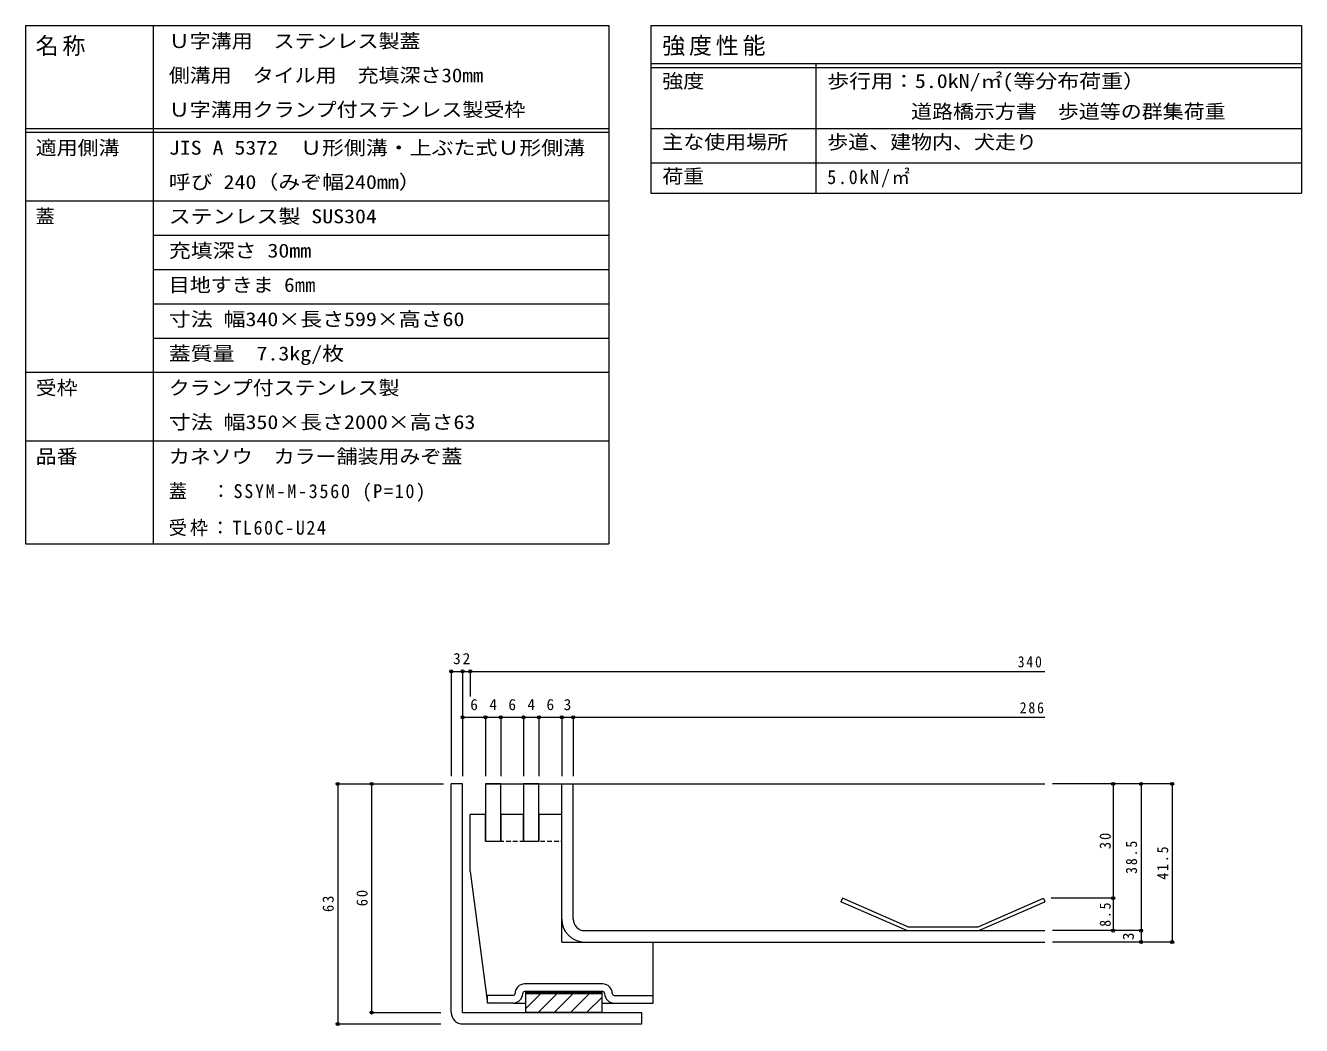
# Model space of a CAD drawing. Units: millimetres on the paper, enlarged 3 times, with parts at other scales. Extents: x -1263 to 1183, y -892 to 794.
# Drawn here: x 178 to 1183, y 7 to 794 of the extents above; entities that cross this region are included whole.
import ezdxf
from ezdxf.enums import TextEntityAlignment as Align

# ---------------------------------------------------------------- set-up
doc = ezdxf.new("R2010")
doc.units = ezdxf.units.MM
doc.header["$LTSCALE"] = 3
doc.header["$PDMODE"] = 32
doc.header["$PDSIZE"] = 2.4
doc.linetypes.add('DASHED1', pattern=[1.8, 1.2, -0.6])
for name, color, linetype, lineweight in [('F-1_F-1ﾚｲﾔ', 2, 'Continuous', 18), ('F-2_F-2ﾚｲﾔ', 3, 'Continuous', 18), ('F-3_F-3ﾚｲﾔ', 4, 'Continuous', 18), ('F-4_F-4ﾚｲﾔ', 7, 'Continuous', 18), ('F-A_F-Aﾚｲﾔ', 6, 'Continuous', 9), ('F-F_F-Fﾚｲﾔ', 3, 'Continuous', 18)]:
    doc.layers.add(name, color=color, linetype=linetype, lineweight=lineweight)
doc.styles.add('ＭＳ ゴシック', font='')
doc.styles.get('ＭＳ ゴシック').set_extended_font_data('MS Gothic')

msp = doc.modelspace()

# ---------------------------------------------------------------- linework, layer by layer
at = {"layer": 'F-1_F-1ﾚｲﾔ'}
for p, q in [((513.367, 16.963), (513.367, 196.963)), ((522.367, 16.963), (663.367, 16.963))]:
    msp.add_line(p, q, dxfattribs=at)
for points in [[(522.367, 16.963), (522.367, 196.963), (513.367, 196.963)], [(522.367, 7.963), (663.367, 7.963), (663.367, 16.963)]]:
    msp.add_lwpolyline(points, dxfattribs=at)
msp.add_arc((522.367, 16.963), 9, 180, 270, dxfattribs=at)
at = {"layer": 'F-2_F-2ﾚｲﾔ'}
for p, q in [((540.367, 196.963), (980.65, 196.963)), ((600.367, 172.963), (600.367, 196.963)), ((609.367, 90.463), (609.367, 196.963)), ((872.068, 81.463), (820.136, 104.216)), ((928.717, 81.463), (980.65, 104.216)), ((618.367, 81.463), (980.65, 81.463)), ((872.697, 84.463), (928.089, 84.463)), ((618.367, 72.463), (980.65, 72.463))]:
    msp.add_line(p, q, dxfattribs=at)
at = {"layer": 'F-2_F-2ﾚｲﾔ', "linetype": 'DASHED1'}
for p, q in [((600.367, 90.463), (600.367, 172.963)), ((540.367, 151.963), (600.367, 151.963))]:
    msp.add_line(p, q, dxfattribs=at)
at = {"layer": 'F-2_F-2ﾚｲﾔ'}
for points in [[(872.697, 84.463), (821.34, 106.963), (820.136, 104.216)], [(928.089, 84.463), (979.446, 106.963), (980.65, 104.216)]]:
    msp.add_lwpolyline(points, dxfattribs=at)
for radius in [18, 9]:
    msp.add_arc((618.367, 90.463), radius, 180, 270, dxfattribs=at)
at = {"layer": 'F-3_F-3ﾚｲﾔ'}
for p, q in [((528.367, 127.963), (528.367, 172.963)), ((540.367, 172.963), (528.367, 172.963)), ((540.367, 151.963), (540.367, 172.963)), ((570.367, 151.963), (570.367, 172.963)), ((582.367, 172.963), (582.367, 151.963)), ((588.367, 172.963), (582.367, 172.963)), ((600.367, 172.963), (588.367, 172.963)), ((600.367, 72.463), (600.367, 172.963)), ((540.367, 151.963), (552.367, 151.963)), ((570.367, 151.963), (582.367, 151.963)), ((528.367, 127.963), (541.867, 24.463)), ((600.367, 72.463), (672.367, 72.463)), ((672.367, 24.463), (672.367, 72.463)), ((562.117, 30.463), (541.867, 30.463)), ((541.867, 24.463), (541.867, 30.463)), ((632.617, 39.463), (571.117, 39.463)), ((632.617, 33.463), (571.117, 33.463)), ((571.867, 33.463), (571.867, 16.963)), ((571.867, 33.163), (631.867, 33.163)), ((571.867, 32.863), (631.867, 32.863)), ((571.867, 32.563), (631.867, 32.563)), ((571.867, 32.263), (631.867, 32.263)), ((571.867, 31.963), (631.867, 31.963)), ((583.997, 31.963), (571.867, 19.833)), ((596.725, 31.963), (581.725, 16.963)), ((609.453, 31.963), (594.453, 16.963)), ((622.181, 31.963), (607.181, 16.963)), ((631.867, 33.463), (631.867, 16.963)), ((641.617, 30.463), (672.367, 30.463)), ((562.117, 24.463), (541.867, 24.463)), ((562.117, 24.463), (571.867, 24.463)), ((631.867, 28.922), (619.909, 16.963)), ((631.867, 24.463), (672.367, 24.463)), ((631.867, 16.963), (571.867, 16.963))]:
    msp.add_line(p, q, dxfattribs=at)
msp.add_lwpolyline([(570.367, 172.963), (552.367, 172.963), (552.367, 151.963)], dxfattribs=at)
for centre, radius, start, end in [((562.117, 31.963), 7.5, 270, 0), ((562.117, 31.963), 1.5, 270, 0), ((571.117, 31.963), 7.5, 90, 180), ((571.117, 31.963), 1.5, 90, 180), ((632.617, 31.963), 7.5, 0, 90), ((632.617, 31.963), 1.5, 0, 90), ((641.617, 31.963), 7.5, 180, 270), ((641.617, 31.963), 1.5, 180, 270)]:
    msp.add_arc(centre, radius, start, end, dxfattribs=at)
at = {"layer": 'F-4_F-4ﾚｲﾔ'}
for p, q in [((513.367, 286.46), (513.367, 202.963)), ((513.367, 285.56), (522.367, 285.56)), ((522.367, 286.46), (522.367, 202.963)), ((522.367, 285.56), (528.367, 285.56)), ((528.367, 286.46), (528.367, 265.653)), ((528.367, 285.56), (980.65, 285.56)), ((522.367, 249.362), (540.367, 249.362)), ((540.367, 250.262), (540.367, 202.963)), ((540.367, 249.362), (552.367, 249.362)), ((552.367, 250.262), (552.367, 202.963)), ((552.367, 249.362), (570.367, 249.362)), ((570.367, 250.262), (570.367, 202.963)), ((570.367, 249.362), (582.367, 249.362)), ((582.367, 250.262), (582.367, 202.963)), ((582.367, 249.362), (600.367, 249.362)), ((600.367, 250.262), (600.367, 202.963)), ((600.367, 249.362), (609.367, 249.362)), ((609.367, 250.262), (609.367, 202.963)), ((609.367, 249.362), (980.65, 249.362)), ((423.106, 196.963), (507.367, 196.963)), ((424.006, 196.963), (424.006, 7.963)), ((450.676, 196.963), (450.676, 16.963)), ((1081.686, 196.963), (986.65, 196.963)), ((1034.358, 196.963), (1034.358, 106.963)), ((1056.254, 196.963), (1056.254, 81.463)), ((1080.786, 196.963), (1080.786, 72.463)), ((1035.258, 106.963), (985.446, 106.963)), ((1034.358, 106.963), (1034.358, 81.463)), ((1057.154, 81.463), (986.65, 81.463)), ((1056.254, 81.463), (1056.254, 72.463)), ((1081.686, 72.463), (986.65, 72.463)), ((449.776, 16.963), (505.133, 16.963)), ((423.106, 7.963), (505.133, 7.963))]:
    msp.add_line(p, q, dxfattribs=at)
for p in [(513.367, 285.56), (522.367, 285.56), (528.367, 285.56), (522.367, 249.362), (540.367, 249.362), (552.367, 249.362), (570.367, 249.362), (582.367, 249.362), (600.367, 249.362), (609.367, 249.362), (424.006, 196.963), (450.676, 196.963), (1034.358, 196.963), (1056.254, 196.963), (1080.786, 196.963), (1034.358, 106.963), (1034.358, 81.463), (1056.254, 81.463), (1056.254, 72.463), (1080.786, 72.463), (450.676, 16.963), (424.006, 7.963)]:
    msp.add_point(p, dxfattribs=at)
at = {"layer": 'F-A_F-Aﾚｲﾔ'}
for p, q in [((552.367, 196.963), (540.367, 196.963)), ((540.367, 196.963), (540.367, 151.963)), ((552.367, 151.963), (552.367, 196.963)), ((570.367, 196.963), (570.367, 151.963)), ((540.367, 151.963), (552.367, 151.963)), ((570.367, 151.963), (582.367, 151.963))]:
    msp.add_line(p, q, dxfattribs=at)
msp.add_lwpolyline([(582.367, 151.963), (582.367, 196.963), (570.367, 196.963)], dxfattribs=at)
at = {"layer": 'F-F_F-Fﾚｲﾔ', "color": 7}
for p, q in [((178.33, 793.968), (637.31, 793.968)), ((178.33, 793.968), (178.33, 385.968)), ((278.703, 793.968), (278.703, 385.968)), ((637.31, 793.968), (637.31, 385.968)), ((670.463, 793.968), (1182.55, 793.968)), ((670.463, 793.968), (670.463, 661.968)), ((1182.55, 793.968), (1182.55, 661.968)), ((670.463, 763.968), (1182.55, 763.968)), ((800.286, 763.968), (800.286, 661.968)), ((670.463, 760.968), (1182.55, 760.968)), ((178.33, 712.968), (637.31, 712.968)), ((178.33, 709.968), (637.31, 709.968)), ((670.463, 712.968), (1182.55, 712.968)), ((670.463, 685.968), (1182.55, 685.968)), ((178.33, 655.968), (637.31, 655.968)), ((670.463, 661.968), (1182.55, 661.968)), ((278.703, 628.968), (637.31, 628.968)), ((278.703, 601.968), (637.31, 601.968)), ((278.703, 574.968), (637.31, 574.968)), ((278.703, 547.968), (637.31, 547.968)), ((178.33, 520.968), (637.31, 520.968)), ((178.33, 466.968), (637.31, 466.968)), ((178.33, 385.968), (637.31, 385.968))]:
    msp.add_line(p, q, dxfattribs=at)

# ---------------------------------------------------------------- texts
at = {"layer": 'F-4_F-4ﾚｲﾔ', "color": 2, "style": 'ＭＳ ゴシック'}
for s, p in [('3', (514.867, 288.56)), ('2', (522.367, 288.56)), ('6', (528.367, 252.362)), ('4', (543.367, 252.362)), ('6', (558.367, 252.362)), ('4', (573.367, 252.362)), ('6', (588.367, 252.362)), ('3', (601.867, 252.362))]:
    msp.add_text(s, height=8.798, dxfattribs=at).set_placement(p, align=Align.BOTTOM_LEFT)
msp.add_text('3', height=8.798, rotation=90, dxfattribs=at).set_placement((1053.254, 73.963), align=Align.BOTTOM_LEFT)
at = {"layer": 'F-4_F-4ﾚｲﾔ', "color": 2, "char_height": 8.798, "attachment_point": 7, "style": 'ＭＳ ゴシック'}
for s, insert in [('\\T1.27;\\W0.9;340', (959.174, 288.56)), ('\\T1.27;\\W0.9;286', (960.788, 252.362))]:
    msp.add_mtext(s, dxfattribs=dict(at, insert=insert))
at = {"layer": 'F-4_F-4ﾚｲﾔ', "color": 2, "char_height": 8.798, "attachment_point": 7, "rotation": 90, "style": 'ＭＳ ゴシック'}
for s, insert in [('\\T1.27;\\W0.95;30', (1032.558, 145.588)), ('\\T1.28;\\W0.9;38.5', (1053.254, 126.088)), ('\\T1.28;\\W0.9;41.5', (1077.786, 121.588)), ('\\T1.27;\\W0.95;60', (447.676, 100.588)), ('\\T1.27;\\W0.95;63', (421.006, 96.088)), ('\\T1.27;\\W0.9;8.5', (1032.558, 84.463))]:
    msp.add_mtext(s, dxfattribs=dict(at, insert=insert))
at = {"layer": 'F-F_F-Fﾚｲﾔ', "style": 'ＭＳ ゴシック'}
for s, width, p in [('Ｕ字溝用\u3000ステンレス製蓋', 1.1, (291.104, 772.968)), ('側溝用\u3000タイル用\u3000充填深さ30mm', 1.1, (291.104, 745.968)), ('強度', 1.1, (679.463, 741.468)), ('歩行用：5.0kN/㎡(等分布荷重）', 1.15, (809.286, 741.468)), ('Ｕ字溝用クランプ付ステンレス製受枠', 1.1, (291.104, 718.968)), ('\u3000 \u3000 \u3000道路橋示方書\u3000歩道等の群集荷重', 1.1, (809.286, 717.468)), ('適用側溝', 1.1, (186.316, 688.968)), ('JIS A 5372\u3000Ｕ形側溝・上ぶた式Ｕ形側溝', 1.15, (291.104, 688.968)), ('主な使用場所', 1.1, (679.463, 693.468)), ('歩道、建物内、犬走り', 1.1, (809.286, 693.468)), ('呼び 240（みぞ幅240mm）', 1.15, (291.104, 661.968)), ('荷重', 1.1, (679.463, 666.468)), ('ステンレス製 SUS304', 1.15, (291.104, 634.968)), ('充填深さ 30mm', 1.15, (291.104, 607.968)), ('目地すきま 6㎜', 1.1, (291.104, 580.968)), ('寸法 幅340×長さ599×高さ60', 1.15, (291.104, 553.968)), ('蓋質量\u30007.3kg/枚', 1.15, (291.104, 526.968)), ('受枠', 1.1, (186.316, 499.968)), ('クランプ付ステンレス製', 1.1, (291.104, 499.968)), ('寸法 幅350×長さ2000×高さ63', 1.15, (291.104, 472.968)), ('品番', 1.1, (186.316, 445.968)), ('カネソウ\u3000カラー舗装用みぞ蓋', 1.1, (291.104, 445.968))]:
    msp.add_text(s, height=11, dxfattribs=dict(at, width=width)).set_placement(p, align=Align.BOTTOM_LEFT)
msp.add_text('蓋', height=11, dxfattribs=at).set_placement((186.316, 634.968), align=Align.BOTTOM_LEFT)
at = {"layer": 'F-F_F-Fﾚｲﾔ', "attachment_point": 7, "style": 'ＭＳ ゴシック'}
for s, insert, char_height in [('\\T1.17;名称', (186.316, 769.968), 13.2), ('\\T1.17;強度性能', (679.463, 769.968), 13.2), ('\\T1.19;\\W0.95;5.0kN/㎡', (809.286, 666.468), 11), ('\\T1.19;\\W0.95;蓋\u3000：SSYM-M-3560\\~(P=10)', (291.104, 418.968), 11), ('\\T1.17;\\W0.95;受枠：TL60C-U24', (291.104, 391.968), 11)]:
    msp.add_mtext(s, dxfattribs=dict(at, insert=insert, char_height=char_height))

doc.saveas('drawing.dxf')
